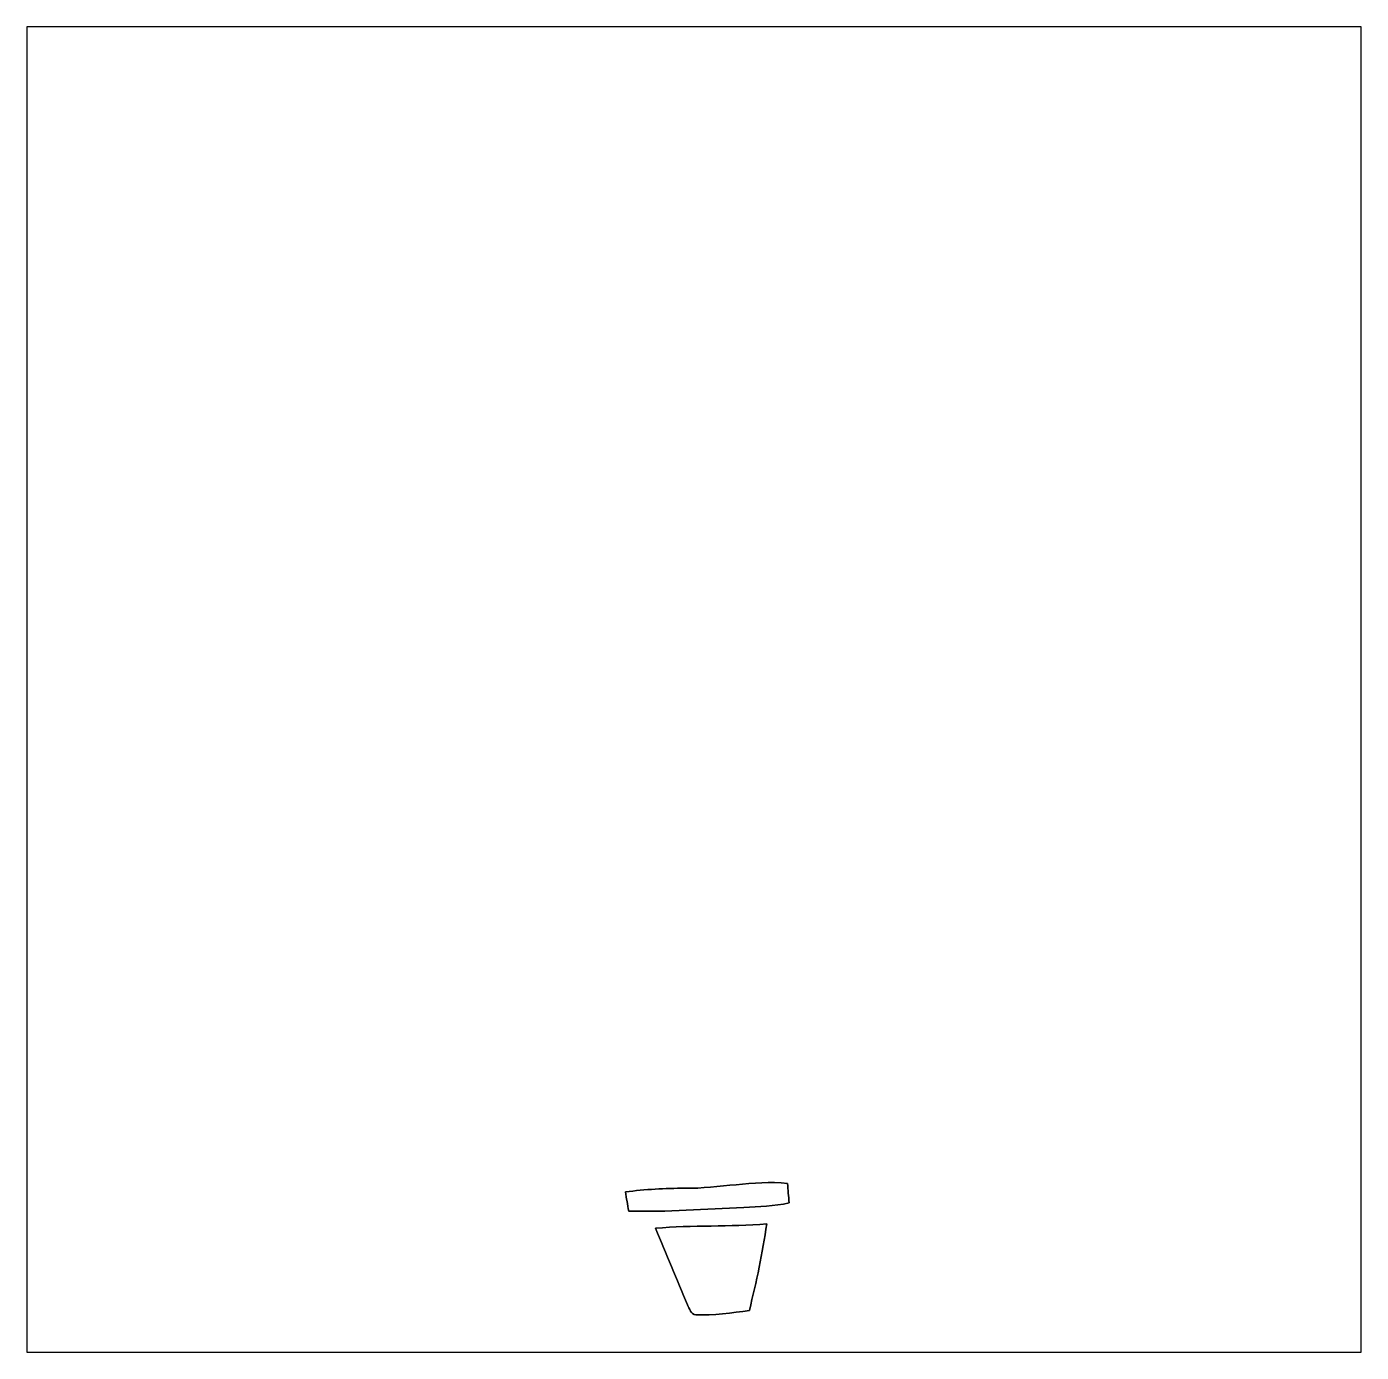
# Model space of a CAD drawing. Header units: centimetres. Extents: x -16.8 to 16.8, y -16.7 to 16.7.
import ezdxf

# ---------------------------------------------------------------- set-up
doc = ezdxf.new("R2010")
doc.units = ezdxf.units.CM
doc.header["$MEASUREMENT"] = 0
doc.layers.add('Layer 1', color=7, linetype='Continuous')

msp = doc.modelspace()

# ---------------------------------------------------------------- linework, layer by layer
at = {"layer": 'Layer 1', "color": 7}
for points, knots in [([(-16.77458, 16.66875), (-16.77458, 16.66875), (16.77458, 16.66875), (16.77458, 16.66875), (16.77458, 16.66875), (16.77458, 16.66875), (16.77458, -16.66875), (16.77458, -16.66875), (16.77458, -16.66875), (16.77458, -16.66875), (-16.77458, -16.66875), (-16.77458, -16.66875), (-16.77458, -16.66875), (-16.77458, -16.66875), (-16.77458, 16.66875), (-16.77458, 16.66875), (-16.77458, 16.66875), (-16.77458, 16.66875), (-16.77458, 16.66875), (-16.77458, 16.66875)], [0, 0, 0, 0, 0.16666667, 0.16666667, 0.16666667, 0.16666667, 0.33333333, 0.33333333, 0.33333333, 0.33333333, 0.5, 0.5, 0.5, 0.5, 0.66666667, 0.66666667, 0.66666667, 0.66666667, 1, 1, 1, 1]), ([(-0.22931, -12.5416), (0.63324, -12.55536), (1.48625, -12.33064), (2.3495, -12.42272), (2.3495, -12.42272), (2.36643, -12.58464), (2.37666, -12.74621), (2.38866, -12.91026), (2.38866, -12.91026), (2.01577, -12.9981), (1.6316, -13.00268), (1.2513, -13.02632), (1.2513, -13.02632), (0.28822, -13.0683), (-0.67557, -13.14203), (-1.64006, -13.11734), (-1.64006, -13.11734), (-1.66934, -12.95576), (-1.69863, -12.79631), (-1.72332, -12.63509), (-1.72332, -12.63509), (-1.22802, -12.56982), (-0.72849, -12.54513), (-0.22931, -12.5416)], [0, 0, 0, 0, 0.14285714, 0.14285714, 0.14285714, 0.14285714, 0.28571429, 0.28571429, 0.28571429, 0.28571429, 0.42857143, 0.42857143, 0.42857143, 0.42857143, 0.57142857, 0.57142857, 0.57142857, 0.57142857, 0.71428571, 0.71428571, 0.71428571, 0.71428571, 1, 1, 1, 1]), ([(-0.96838, -13.54984), (-0.03775, -13.46623), (0.89853, -13.51774), (1.82915, -13.4366), (1.82915, -13.4366), (1.72367, -14.16897), (1.5688, -14.89463), (1.39241, -15.61289), (1.39241, -15.61289), (0.94686, -15.68556), (0.49565, -15.73601), (0.04374, -15.72613), (0.04374, -15.72613), (-0.0829, -15.7166), (-0.11077, -15.56702), (-0.16475, -15.47636), (-0.16475, -15.47636), (-0.43639, -14.83572), (-0.69921, -14.19119), (-0.96838, -13.54984)], [0, 0, 0, 0, 0.16666667, 0.16666667, 0.16666667, 0.16666667, 0.33333333, 0.33333333, 0.33333333, 0.33333333, 0.5, 0.5, 0.5, 0.5, 0.66666667, 0.66666667, 0.66666667, 0.66666667, 1, 1, 1, 1])]:
    msp.add_open_spline(points, degree=3, knots=knots, dxfattribs=at)
at = {"layer": 'Layer 1', "color": 8}
for points, knots in [([(-0.22931, -12.5416), (-0.72849, -12.54513), (-1.22802, -12.56982), (-1.72332, -12.63509), (-1.72332, -12.63509), (-1.69863, -12.79631), (-1.66934, -12.95576), (-1.64006, -13.11734), (-1.64006, -13.11734), (-0.67557, -13.14203), (0.28822, -13.0683), (1.2513, -13.02632), (1.2513, -13.02632), (1.6316, -13.00268), (2.01577, -12.9981), (2.38866, -12.91026), (2.38866, -12.91026), (2.37666, -12.74621), (2.36643, -12.58464), (2.3495, -12.42272), (2.3495, -12.42272), (1.48625, -12.33064), (0.63324, -12.55536), (-0.22931, -12.5416), (-0.22931, -12.5416), (-0.22931, -12.5416), (-0.22931, -12.5416), (-0.22931, -12.5416)], [0, 0, 0, 0, 0.125, 0.125, 0.125, 0.125, 0.25, 0.25, 0.25, 0.25, 0.375, 0.375, 0.375, 0.375, 0.5, 0.5, 0.5, 0.5, 0.625, 0.625, 0.625, 0.625, 0.75, 0.75, 0.75, 0.75, 1, 1, 1, 1]), ([(-0.96838, -13.54984), (-0.69921, -14.19119), (-0.43639, -14.83572), (-0.16475, -15.47636), (-0.16475, -15.47636), (-0.11077, -15.56702), (-0.0829, -15.7166), (0.04374, -15.72613), (0.04374, -15.72613), (0.49565, -15.73601), (0.94686, -15.68556), (1.39241, -15.61289), (1.39241, -15.61289), (1.5688, -14.89463), (1.72367, -14.16897), (1.82915, -13.4366), (1.82915, -13.4366), (0.89853, -13.51774), (-0.03775, -13.46623), (-0.96838, -13.54984)], [0, 0, 0, 0, 0.16666667, 0.16666667, 0.16666667, 0.16666667, 0.33333333, 0.33333333, 0.33333333, 0.33333333, 0.5, 0.5, 0.5, 0.5, 0.66666667, 0.66666667, 0.66666667, 0.66666667, 1, 1, 1, 1])]:
    msp.add_open_spline(points, degree=3, knots=knots, dxfattribs=at)

doc.saveas('drawing.dxf')
